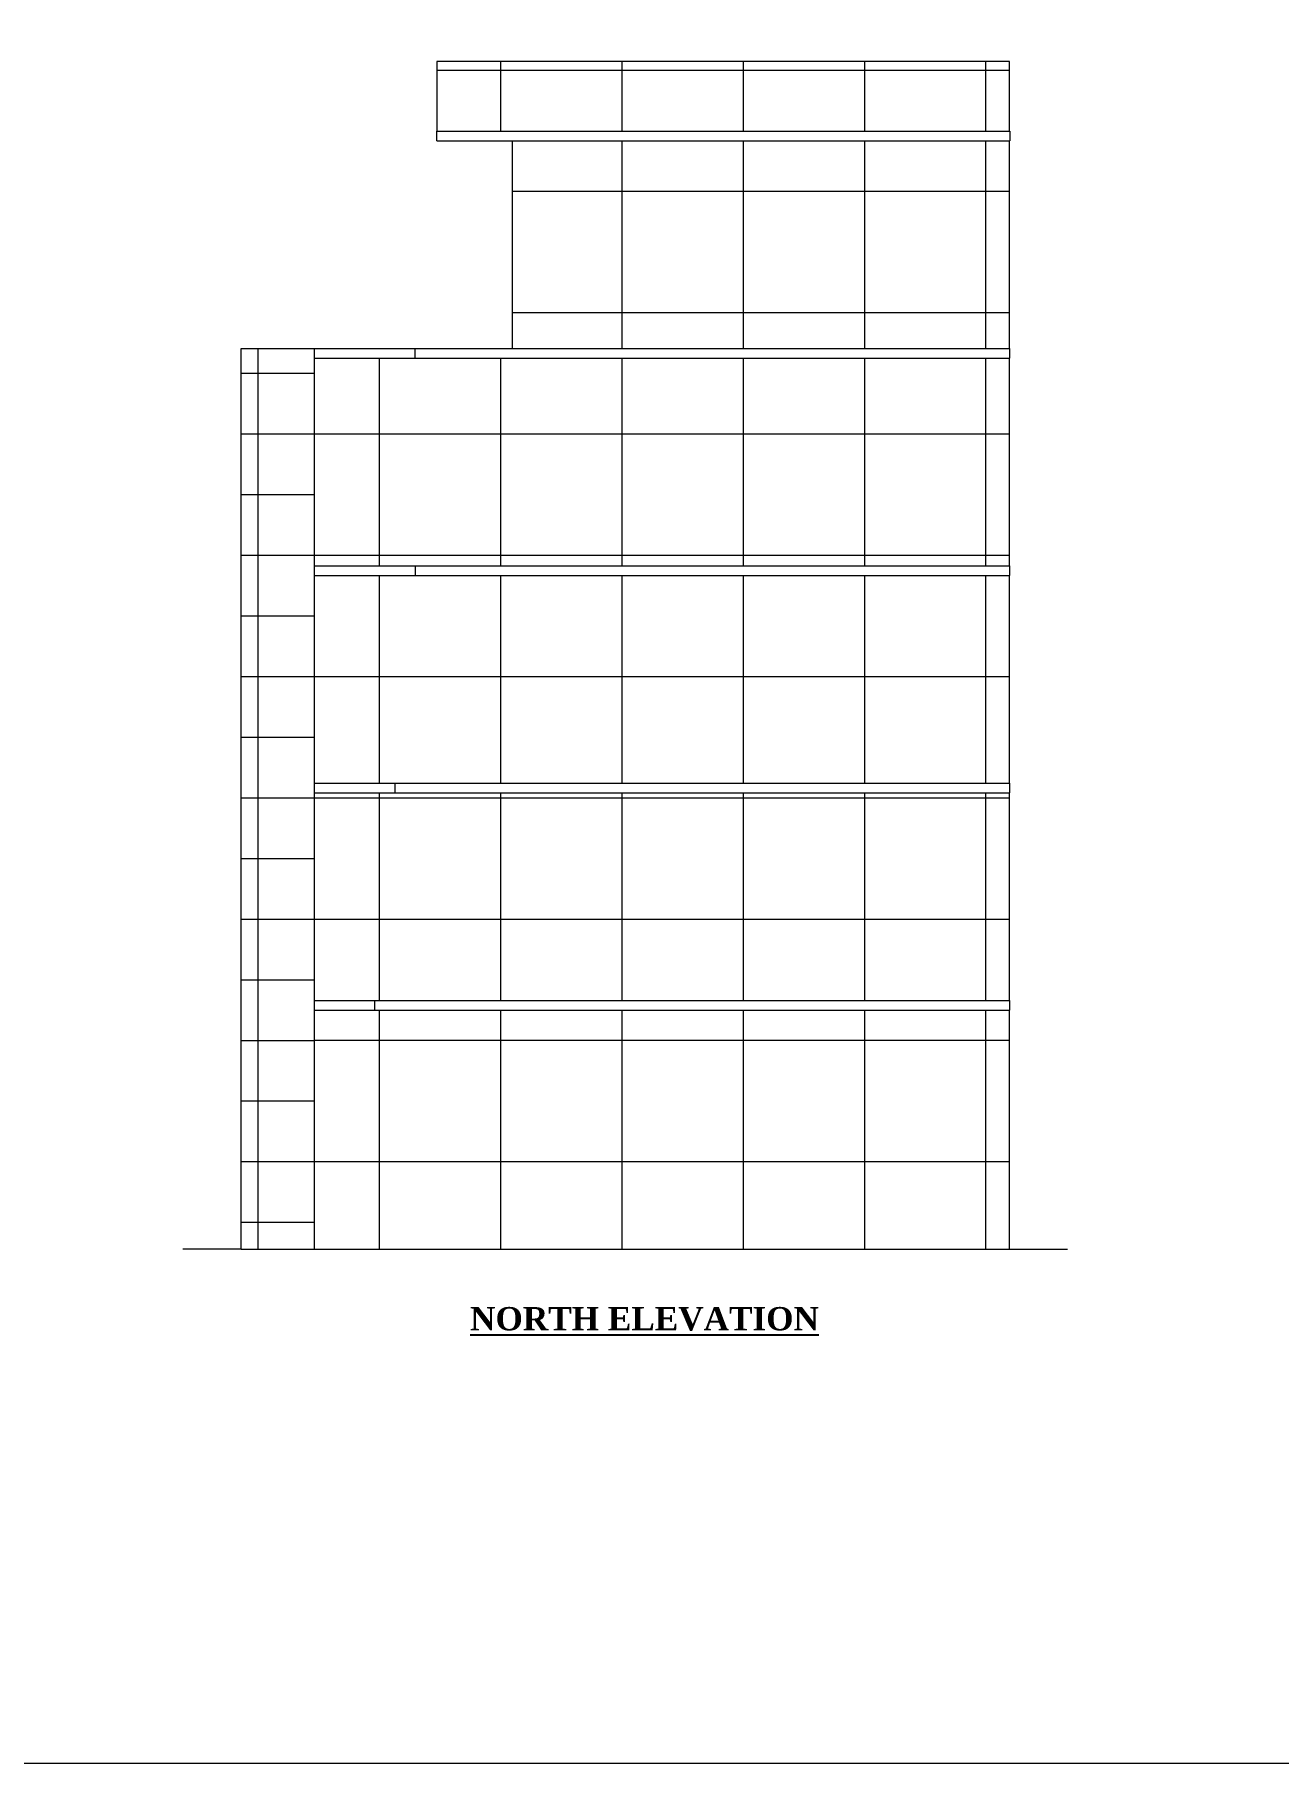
# Model space of a CAD drawing. Header units: inches. Extents: x 20273 to 45441, y -4696 to -1121.
# Drawn here: x 43658 to 44299, y -4602 to -3711 of the extents above; entities that cross this region are included whole.
import ezdxf

# ---------------------------------------------------------------- set-up
doc = ezdxf.new("R2010")
doc.units = ezdxf.units.IN
doc.header["$LTSCALE"] = 5
doc.header["$MEASUREMENT"] = 0
doc.layers.add('A-WALL', color=7, linetype='Continuous', lineweight=9)
doc.layers.add('ele1', color=21, linetype='Continuous', lineweight=20)
doc.layers.add('TEXT', color=6, linetype='Continuous')
doc.styles.add('ordinary', font='times.ttf')

msp = doc.modelspace()

# ---------------------------------------------------------------- hatches: boundary and pattern name
at = {"layer": 'A-WALL', "ltscale": 5}
h = msp.add_hatch(dxfattribs=at)
h.set_pattern_fill('ANSI37', color=256, scale=500, angle=45)
h.set_pattern_definition([(90, (11523.67, 208.59), (-62.5, 0), []), (180, (11523.67, 208.59), (-4e-15, -62.5), [])])
h.paths.add_polyline_path([(43802.62, -4213.42), (43802.62, -4336.42), (44160.79, -4336.42), (44160.79, -4213.42)])
h.paths.add_polyline_path([(43802.62, -4101.42), (43802.62, -4208.42), (44160.79, -4208.42), (44160.79, -4101.42)])
h.paths.add_polyline_path([(44160.79, -4096.42), (44160.79, -3989.42), (43802.62, -3989.42), (43802.62, -4096.42)])
h.paths.add_polyline_path([(44160.79, -3984.42), (44160.79, -3877.42), (43802.62, -3877.42), (43802.62, -3984.42)])
h.paths.add_polyline_path([(44160.79, -3872.42), (44160.79, -3765.42), (43904.74, -3765.42), (43904.74, -3872.42)])
h.paths.add_polyline_path([(44160.79, -3760.42), (44160.79, -3724.42), (43865.74, -3724.42), (43865.74, -3760.42)])
h = msp.add_hatch(dxfattribs=at)
h.set_pattern_fill('ANSI37', color=256, scale=250, angle=45)
h.set_pattern_definition([(90, (11523.668, 208.59), (-31.25, 0), []), (180, (11523.668, 208.59), (-2e-15, -31.25), [])])
h.paths.add_polyline_path([(43802.62, -3984.42), (43802.62, -3872.42), (43764.8, -3872.42), (43764.8, -3877.42), (43764.8, -3984.42), (43764.8, -4096.42), (43764.8, -4208.42), (43764.8, -4336.42), (43802.62, -4336.42), (43802.62, -4208.42), (43802.62, -4096.42)])

# ---------------------------------------------------------------- linework, layer by layer
for p, q in [((44160.79, -3724.42), (43865.74, -3724.42)), ((43865.74, -3724.42), (43865.74, -3760.42)), ((44160.79, -3760.42), (44160.79, -3724.42)), ((43865.74, -3760.42), (44161.06, -3760.42)), ((43865.74, -3765.42), (43865.74, -3760.42)), ((43865.74, -3765.42), (44161.06, -3765.42)), ((43904.74, -3872.42), (43904.74, -3765.42)), ((44160.79, -3872.42), (44160.79, -3765.42)), ((44161.06, -3760.42), (44161.06, -3765.42)), ((43764.8, -3872.42), (44161.06, -3872.42)), ((43764.8, -3984.42), (43764.8, -3872.42)), ((43764.8, -3877.42), (43764.8, -3872.42)), ((43802.62, -3984.42), (43802.62, -3872.42)), ((43854.54, -3877.42), (43854.54, -3872.42)), ((44161.06, -3877.42), (44161.06, -3872.42)), ((43802.62, -3877.42), (44161.06, -3877.42)), ((44160.79, -3984.42), (44160.79, -3877.42)), ((43764.8, -4096.42), (43764.8, -3984.42)), ((43802.62, -3984.42), (44161.04, -3984.42)), ((43802.62, -4096.42), (43802.62, -3984.42)), ((43802.62, -3989.42), (44161.04, -3989.42)), ((43854.54, -3984.42), (43854.54, -3989.42)), ((44160.79, -4096.42), (44160.79, -3989.42)), ((44161.04, -3989.42), (44161.04, -3984.42)), ((43764.8, -4208.42), (43764.8, -4096.42)), ((43802.62, -4096.42), (44160.99, -4096.42)), ((43802.62, -4208.42), (43802.62, -4096.42)), ((43844.15, -4101.42), (43844.15, -4096.42)), ((44160.99, -4101.42), (44160.99, -4096.42)), ((43802.62, -4101.42), (44160.99, -4101.42)), ((44160.79, -4208.42), (44160.79, -4101.42)), ((43764.8, -4336.42), (43764.8, -4208.42)), ((43802.62, -4208.42), (44160.94, -4208.42)), ((43802.62, -4336.42), (43802.62, -4208.42)), ((43802.62, -4213.42), (44160.94, -4213.42)), ((43833.77, -4213.42), (43833.77, -4208.42)), ((44160.79, -4336.42), (44160.79, -4213.42)), ((44160.94, -4213.42), (44160.94, -4208.42)), ((43764.8, -4336.42), (43734.8, -4336.42)), ((43764.8, -4336.42), (44160.79, -4336.42)), ((44160.79, -4336.42), (44190.79, -4336.42))]:
    msp.add_line(p, q, dxfattribs=at)
at = {"layer": 'ele1'}
msp.add_lwpolyline([(42351.65, -2446.17), (45436.61, -2446.17), (45436.61, -4601.5), (42351.65, -4601.5)], close=True, dxfattribs=at)
msp.add_lwpolyline([(42351.65, -2446.17), (45436.61, -2446.17), (45436.61, -4601.5), (42351.65, -4601.5)], close=True, dxfattribs=at)

# ---------------------------------------------------------------- texts
at = {"layer": 'TEXT', "insert": (43972.73, -4378.6), "char_height": 12, "width": 219.8151, "attachment_point": 8, "rotation": 359.99961, "style": 'ordinary'}
msp.add_mtext('{\\fTimes New Roman|b1|i0|c0|p18;\\LNORTH ELEVATION}', dxfattribs=at)

doc.saveas('drawing.dxf')
